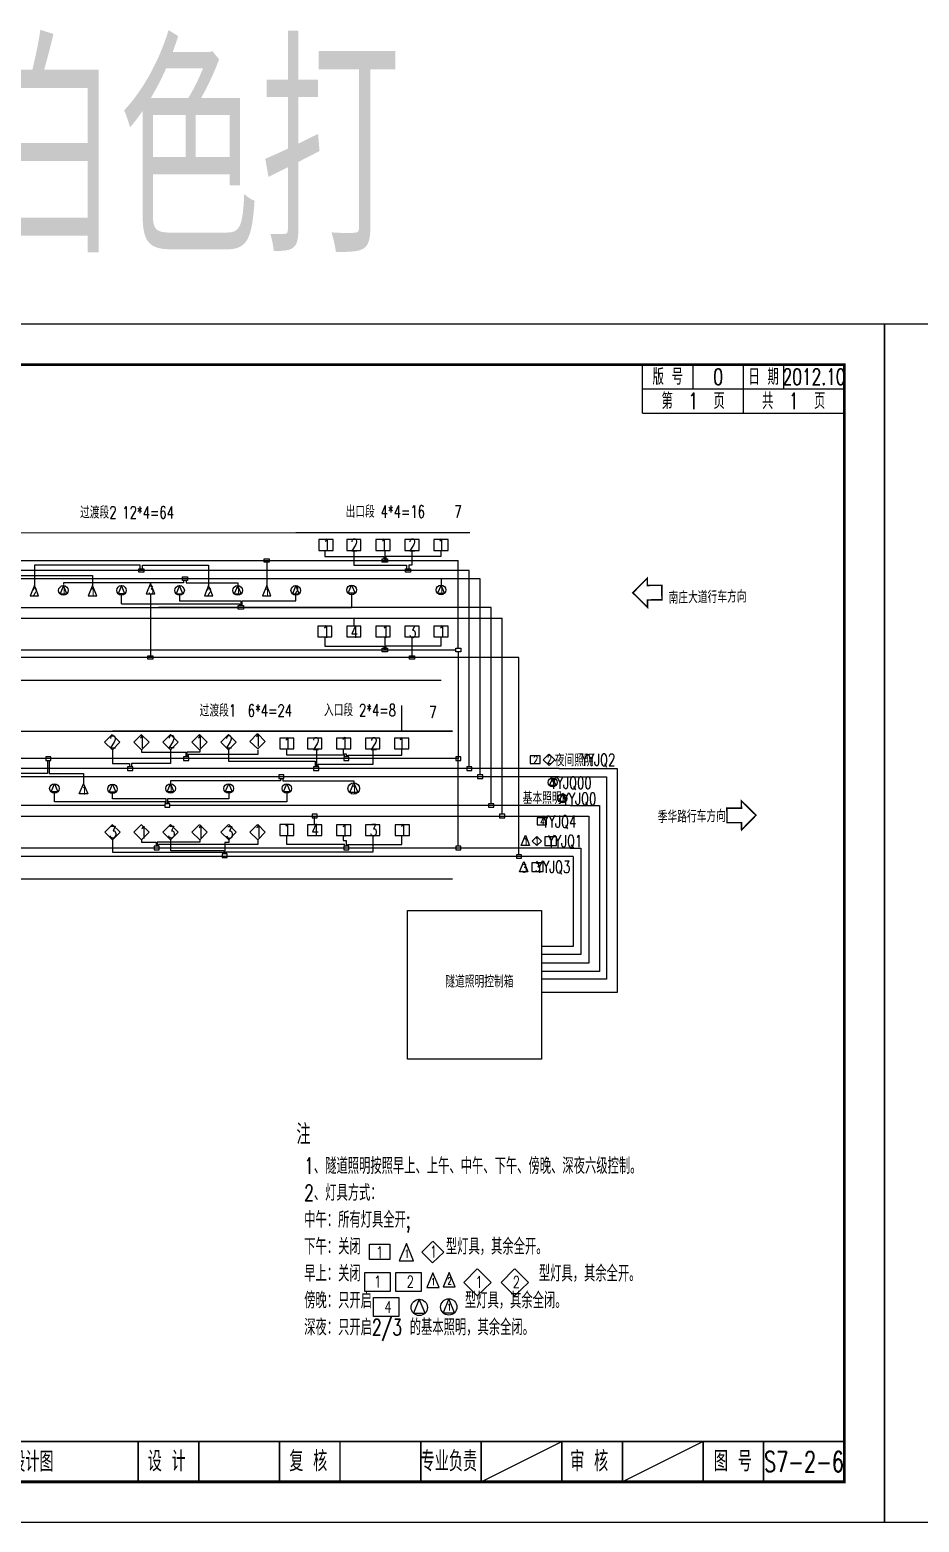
# Model space of a CAD drawing. Header units: millimetres. Extents: x 2 to 5882, y 1831 to 3462.
# Drawn here: x 3150.5 to 3370.9, y 2507.7 to 2877.7 of the extents above; entities that cross this region are included whole.
import ezdxf
from ezdxf.enums import TextEntityAlignment as Align

# ---------------------------------------------------------------- set-up
doc = ezdxf.new("R2010")
doc.units = ezdxf.units.MM
for name, color, linetype in [('0-文字', 7, 'Continuous'), ('图框', 7, 'Continuous'), ('标注', 4, 'Continuous')]:
    doc.layers.add(name, color=color, linetype=linetype)
doc.layers.add('照明电线', color=6, linetype='HOT_WATER_SUPPLY1', lineweight=15)
doc.styles.add('Fangsong', font='SIMFANG.TTF', dxfattribs={"width": 0.85})
doc.styles.add('GTF_XW', font='simplex1.shx', dxfattribs={"width": 0.7, "bigfont": 'hztxt.shx'})
doc.styles.get("Standard").update_dxf_attribs({"font": 'simplex1.shx', "width": 0.7, "bigfont": 'hztxt.shx'})
doc.linetypes.add('HOT_WATER_SUPPLY1', pattern='A,40,-2,["ZM",Fangsong,S=2,R=0,X=-2,Y=-1],-4', length=46)

# ---------------------------------------------------------------- blocks, each defined once
blk = doc.blocks.new('series')
at = {"width": 0.75}
for tag, height, p in [('页码', 4, (-35, -19)), ('图名', 5, (-220, -282)), ('图号', 5, (-20, -282))]:
    blk.add_attdef(tag, text='', height=height, dxfattribs=at).set_placement(p, align=Align.MIDDLE_CENTER)
blk = doc.blocks.new('123')
blk.add_lwpolyline([(422.36, 2507.71), (422.36, 2804.71), (2.36, 2804.71), (2.36, 2507.71)], close=True)

msp = doc.modelspace()

# ---------------------------------------------------------------- linework, layer by layer
at = {"color": 7, "lineweight": 30}
for p, q in [((3252.40009, 2752.97701), (3045.70009, 2752.91646)), ((3252.40009, 2716.35958), (3045.70009, 2716.35958)), ((3048.57489, 2703.8653), (3255.27489, 2703.80475)), ((3255.27489, 2703.80475), (3242.67489, 2703.80475)), ((3048.57489, 2667.24787), (3255.27489, 2667.24787))]:
    msp.add_line(p, q, dxfattribs=at)
at = {"color": 7, "linetype": 'ByBlock', "lineweight": -2}
for p, q in [((3223.60009, 2753.03231), (3216.40009, 2753.03231)), ((3223.60009, 2753.03231), (3220.00009, 2753.03231)), ((3259.5204, 2753.03231), (3223.60009, 2753.03231)), ((3230.80009, 2753.03231), (3223.60009, 2753.03231)), ((3230.80009, 2753.03231), (3223.60009, 2753.03231)), ((3238.00009, 2753.03231), (3230.80009, 2753.03231)), ((3238.00009, 2753.03231), (3230.80009, 2753.03231)), ((3245.20009, 2753.03231), (3238.00009, 2753.03231)), ((3259.5204, 2753.03231), (3245.20009, 2753.03231)), ((3151.60009, 2739.92311), (3150.55121, 2737.39088)), ((3152.64897, 2737.39088), (3151.60009, 2739.92311)), ((3158.80009, 2739.92311), (3157.96098, 2737.89733)), ((3159.63919, 2737.89733), (3158.80009, 2739.92311)), ((3166.00009, 2739.92311), (3164.95121, 2737.39088)), ((3167.04897, 2737.39088), (3166.00009, 2739.92311)), ((3180.40009, 2740.42956), (3179.35121, 2737.89733)), ((3181.44897, 2737.89733), (3180.40009, 2740.42956)), ((3194.80009, 2739.92311), (3193.75121, 2737.39088)), ((3195.84897, 2737.39088), (3194.80009, 2739.92311)), ((3202.00009, 2739.92311), (3201.16098, 2737.89733)), ((3202.83919, 2737.89733), (3202.00009, 2739.92311)), ((3209.20009, 2739.92311), (3208.15121, 2737.39088)), ((3210.24897, 2737.39088), (3209.20009, 2739.92311)), ((3252.40009, 2740.03897), (3251.56098, 2738.01319)), ((3253.23919, 2738.01319), (3252.40009, 2740.03897)), ((3150.55121, 2737.39088), (3152.64897, 2737.39088)), ((3157.96098, 2737.89733), (3159.63919, 2737.89733)), ((3164.95121, 2737.39088), (3167.04897, 2737.39088)), ((3164.95121, 2737.39088), (3167.04897, 2737.39088)), ((3179.35121, 2737.89733), (3181.44897, 2737.89733)), ((3179.35121, 2737.89733), (3181.44897, 2737.89733)), ((3193.75121, 2737.39088), (3195.84897, 2737.39088)), ((3201.16098, 2737.89733), (3202.83919, 2737.89733)), ((3208.15121, 2737.39088), (3210.24897, 2737.39088)), ((3208.15121, 2737.39088), (3210.24897, 2737.39088)), ((3251.56098, 2738.01319), (3253.23919, 2738.01319)), ((3242.67489, 2703.80475), (3242.67489, 2710.20916)), ((3214.17489, 2703.80475), (3170.97489, 2703.80475)), ((3170.97489, 2703.80475), (3170.97489, 2703.80475)), ((3214.17489, 2703.80475), (3206.97489, 2703.80475)), ((3214.17489, 2703.80475), (3210.57489, 2703.80475)), ((3242.67489, 2703.80475), (3214.17489, 2703.80475)), ((3214.17489, 2703.80475), (3214.17489, 2703.80475)), ((3221.07489, 2703.80475), (3214.17489, 2703.80475)), ((3221.07489, 2703.80475), (3214.17489, 2703.80475)), ((3228.27489, 2703.80475), (3221.07489, 2703.80475)), ((3228.27489, 2703.80475), (3221.07489, 2703.80475)), ((3235.47489, 2703.80475), (3228.27489, 2703.80475)), ((3242.67489, 2703.80475), (3235.47489, 2703.80475)), ((3242.67489, 2703.80475), (3242.67489, 2703.80475)), ((3197.84714, 2701.06884), (3197.84714, 2701.06884)), ((3278.89651, 2697.5167), (3278.89651, 2697.5167)), ((3162.72601, 2688.27918), (3163.77489, 2690.8114)), ((3163.77489, 2690.8114), (3164.82378, 2688.27918)), ((3184.53579, 2688.78562), (3185.37489, 2690.8114)), ((3185.37489, 2690.8114), (3186.214, 2688.78562)), ((3198.93579, 2688.78562), (3199.77489, 2690.8114)), ((3199.77489, 2690.8114), (3200.614, 2688.78562)), ((3213.33579, 2688.78562), (3214.17489, 2690.8114)), ((3214.17489, 2690.8114), (3215.014, 2688.78562)), ((3229.76125, 2688.6178), (3230.76817, 2691.04874)), ((3230.76817, 2691.04874), (3231.7751, 2688.6178)), ((3279.29585, 2690.35607), (3280.08252, 2692.25524)), ((3280.86918, 2690.35607), (3279.29585, 2690.35607)), ((3280.08252, 2692.25524), (3280.86918, 2690.35607)), ((3164.82378, 2688.27918), (3162.72601, 2688.27918)), ((3186.214, 2688.78562), (3184.53579, 2688.78562)), ((3200.614, 2688.78562), (3198.93579, 2688.78562)), ((3215.014, 2688.78562), (3213.33579, 2688.78562)), ((3231.7751, 2688.6178), (3229.76125, 2688.6178)), ((3281.69932, 2686.3624), (3282.48598, 2688.26157)), ((3283.27264, 2686.3624), (3281.69932, 2686.3624)), ((3282.48598, 2688.26157), (3283.27264, 2686.3624)), ((3272.25476, 2675.47688), (3273.30365, 2678.00911)), ((3274.35253, 2675.47688), (3272.25476, 2675.47688)), ((3273.30365, 2678.00911), (3274.35253, 2675.47688)), ((3271.8395, 2668.98707), (3272.88839, 2671.5193)), ((3273.93727, 2668.98707), (3271.8395, 2668.98707)), ((3272.88839, 2671.5193), (3273.93727, 2668.98707)), ((3243.81682, 2576.83713), (3242.02673, 2572.51546)), ((3245.60691, 2572.51546), (3243.81682, 2576.83713)), ((3242.02673, 2572.51546), (3245.60691, 2572.51546)), ((3250.40944, 2569.51066), (3248.9177, 2565.90927)), ((3251.90118, 2565.90927), (3250.40944, 2569.51066)), ((3254.41925, 2569.62092), (3252.9275, 2566.01953)), ((3255.91099, 2566.01953), (3254.41925, 2569.62092)), ((3248.9177, 2565.90927), (3251.90118, 2565.90927)), ((3252.9275, 2566.01953), (3255.91099, 2566.01953)), ((3247.00655, 2562.96303), (3245.57447, 2559.50569)), ((3248.43862, 2559.50569), (3247.00655, 2562.96303)), ((3254.32409, 2563.0842), (3252.89202, 2559.62687)), ((3255.75617, 2559.62687), (3254.32409, 2563.0842)), ((3245.57447, 2559.50569), (3248.43862, 2559.50569)), ((3252.89202, 2559.62687), (3255.75617, 2559.62687))]:
    msp.add_line(p, q, dxfattribs=at)
at = {"color": 7}
for p, q in [((3072.69891, 2746.15978), (3256.68419, 2746.15978)), ((3202.60241, 2746.15978), (3237.85263, 2746.15978)), ((3223.60009, 2748.69593), (3223.60009, 2747.13177)), ((3223.60009, 2747.13177), (3238.20996, 2747.13177)), ((3256.68419, 2724.39882), (3256.68419, 2746.15978)), ((3173.20009, 2739.92311), (3172.36098, 2737.89733)), ((3174.03919, 2737.89733), (3173.20009, 2739.92311)), ((3187.60009, 2739.92311), (3186.76098, 2737.89733)), ((3188.43919, 2737.89733), (3187.60009, 2739.92311)), ((3216.40009, 2739.92311), (3215.56098, 2737.89733)), ((3217.23919, 2737.89733), (3216.40009, 2739.92311)), ((3229.40158, 2738.01319), (3230.24068, 2740.03897)), ((3230.24068, 2740.03897), (3231.07979, 2738.01319)), ((3252.40009, 2741.64119), (3252.40009, 2740.03897)), ((3174.03919, 2737.89733), (3172.36098, 2737.89733)), ((3173.20009, 2735.41465), (3173.20009, 2737.89733)), ((3180.40009, 2737.89733), (3180.40009, 2722.54303)), ((3186.76098, 2737.89733), (3188.43919, 2737.89733)), ((3215.56098, 2737.89733), (3217.23919, 2737.89733)), ((3231.07979, 2738.01319), (3229.40158, 2738.01319)), ((3080.53158, 2731.88728), (3267.5449, 2731.88728)), ((3230.80009, 2731.88728), (3230.80009, 2729.85593)), ((3223.60009, 2727.21429), (3223.60009, 2724.92477)), ((3256.04976, 2723.95277), (3060.24755, 2723.95277)), ((3223.60009, 2724.92477), (3238.20996, 2724.92477)), ((3238.20996, 2724.92477), (3238.20996, 2724.14894)), ((3256.68419, 2723.50673), (3256.68419, 2697.04807)), ((3271.70638, 2722.09708), (3118.37896, 2722.09699)), ((3256.68419, 2697.04807), (3048.57489, 2697.04807)), ((3256.68419, 2675.28711), (3256.68419, 2697.04807)), ((3155.73579, 2688.78562), (3156.57489, 2690.8114)), ((3156.57489, 2690.8114), (3157.414, 2688.78562)), ((3170.13579, 2688.68869), (3170.97489, 2690.71447)), ((3170.97489, 2690.71447), (3171.814, 2688.68869)), ((3157.414, 2688.78562), (3155.73579, 2688.78562)), ((3171.814, 2688.68869), (3170.13579, 2688.68869)), ((3214.17489, 2688.78562), (3214.17489, 2686.30294)), ((3070.17489, 2682.77557), (3284.42123, 2682.77557)), ((3221.07489, 2680.62837), (3221.07489, 2682.77557)), ((3284.42123, 2674.84107), (3063.12235, 2674.84107)), ((3285.14816, 2672.75759), (3121.25376, 2672.7575))]:
    msp.add_line(p, q, dxfattribs=at)
at = {"color": 7, "linetype": 'ByBlock', "lineweight": -2}
for points in [[(3225.62807, 2751.33758), (3222.09846, 2751.33758), (3222.09846, 2748.66482), (3225.62807, 2748.66482)], [(3232.56489, 2751.33758), (3229.03528, 2751.33758), (3229.03528, 2748.66482), (3232.56489, 2748.66482)], [(3239.76489, 2751.33758), (3236.23528, 2751.33758), (3236.23528, 2748.66482), (3239.76489, 2748.66482)], [(3246.96148, 2751.33758), (3243.43187, 2751.33758), (3243.43187, 2748.66482), (3246.96148, 2748.66482)], [(3254.15977, 2751.33758), (3250.63016, 2751.33758), (3250.63016, 2748.66482), (3254.15977, 2748.66482)], [(3225.36489, 2729.88704), (3221.83528, 2729.88704), (3221.83528, 2727.21429), (3225.36489, 2727.21429)], [(3232.56489, 2729.85593), (3229.03528, 2729.85593), (3229.03528, 2727.18318), (3232.56489, 2727.18318)], [(3239.76489, 2729.85593), (3236.23528, 2729.85593), (3236.23528, 2727.18318), (3239.76489, 2727.18318)], [(3246.96148, 2729.85593), (3243.43187, 2729.85593), (3243.43187, 2727.18318), (3246.96148, 2727.18318)], [(3254.15721, 2729.85593), (3250.6276, 2729.85593), (3250.6276, 2727.18318), (3254.15721, 2727.18318)], [(3215.9397, 2702.11001), (3212.41009, 2702.11001), (3212.41009, 2699.43726), (3215.9397, 2699.43726)], [(3222.8397, 2702.11001), (3219.31009, 2702.11001), (3219.31009, 2699.43726), (3222.8397, 2699.43726)], [(3230.0397, 2702.11001), (3226.51009, 2702.11001), (3226.51009, 2699.43726), (3230.0397, 2699.43726)], [(3237.23628, 2702.11001), (3233.70667, 2702.11001), (3233.70667, 2699.43726), (3237.23628, 2699.43726)], [(3244.43457, 2702.11001), (3240.90497, 2702.11001), (3240.90497, 2699.43726), (3244.43457, 2699.43726)], [(3276.94722, 2697.68474), (3274.47649, 2697.68474), (3274.47649, 2695.81381), (3276.94722, 2695.81381)], [(3215.9397, 2680.65948), (3212.41009, 2680.65948), (3212.41009, 2677.98672), (3215.9397, 2677.98672)], [(3222.8397, 2680.62837), (3219.31009, 2680.62837), (3219.31009, 2677.95561), (3222.8397, 2677.95561)], [(3230.0397, 2680.62837), (3226.51009, 2680.62837), (3226.51009, 2677.95561), (3230.0397, 2677.95561)], [(3237.23628, 2680.62837), (3233.70667, 2680.62837), (3233.70667, 2677.95561), (3237.23628, 2677.95561)], [(3244.56752, 2680.62837), (3241.03791, 2680.62837), (3241.03791, 2677.95561), (3244.56752, 2677.95561)], [(3278.50806, 2682.31253), (3276.24911, 2682.31253), (3276.24911, 2680.60196), (3278.50806, 2680.60196)], [(3280.986, 2677.59385), (3278.16232, 2677.59385), (3278.16232, 2675.45564), (3280.986, 2675.45564)], [(3277.73128, 2671.19396), (3274.9076, 2671.19396), (3274.9076, 2669.05575), (3277.73128, 2669.05575)], [(3234.66432, 2576.61377), (3239.68421, 2576.61377), (3239.68421, 2572.81251), (3234.66432, 2572.81251)], [(3233.51177, 2569.63475), (3239.78663, 2569.63475), (3239.78663, 2564.88318), (3233.51177, 2564.88318)], [(3241.23107, 2569.63475), (3247.50593, 2569.63475), (3247.50593, 2564.88318), (3241.23107, 2564.88318)], [(3235.70126, 2563.41328), (3241.97612, 2563.41328), (3241.97612, 2558.66171), (3235.70126, 2558.66171)]]:
    msp.add_lwpolyline(points, close=True, dxfattribs=at)
at = {"color": 7}
for points in [[(3146.07404, 2745.71373), (3146.07404, 2742.46416), (3166.00009, 2742.46416), (3166.00009, 2739.92311)], [(3209.19867, 2745.71373), (3209.19867, 2739.91969)], [(3223.60009, 2748.66482), (3223.60009, 2747.13177), (3238.20996, 2747.13177), (3238.20996, 2746.42918)], [(3230.80009, 2748.66482), (3230.80009, 2744.98906), (3243.80914, 2744.98906)], [(3238.48705, 2748.66482), (3238.48705, 2746.35594)], [(3252.3924, 2748.66482), (3252.3924, 2747.13177), (3238.75986, 2747.13177), (3238.75986, 2746.35594)], [(3245.19667, 2748.66482), (3245.19667, 2744.98906), (3244.46322, 2744.98906), (3244.46322, 2744.12416)], [(3259.39937, 2743.67811), (3080.14379, 2743.67811)], [(3177.85739, 2744.12416), (3177.85739, 2745.00656), (3151.60009, 2745.00656), (3151.60009, 2739.92311)], [(3178.38903, 2744.12416), (3178.38903, 2745.00656), (3194.80009, 2745.00656), (3194.80009, 2739.92311)], [(3243.80914, 2744.98906), (3243.80914, 2744.12416)], [(3259.39937, 2695.01245), (3259.39937, 2743.67811)], [(3262.11455, 2741.64119), (3088.76297, 2741.64119)], [(3188.60797, 2741.19515), (3188.60797, 2740.63121), (3158.79945, 2740.63121), (3158.80009, 2740.16045)], [(3189.23329, 2741.19515), (3189.23329, 2740.63121), (3202.00009, 2740.63121), (3202.00009, 2739.92311)], [(3262.11455, 2692.97553), (3262.11455, 2741.64119)], [(3117.02888, 2734.50972), (3202.16003, 2734.50972)], [(3173.20009, 2735.41465), (3202.48207, 2735.41465), (3202.48207, 2734.95576)], [(3264.82973, 2734.50972), (3182.34015, 2734.50972)], [(3187.60009, 2737.89733), (3187.60009, 2736.15212), (3202.75315, 2736.15212), (3202.75315, 2734.95576)], [(3203.08434, 2734.95576), (3203.08434, 2736.15212), (3216.40009, 2736.15212), (3216.40009, 2737.8004)], [(3203.42888, 2734.50972), (3230.24068, 2734.50972)], [(3230.24068, 2738.01319), (3230.24068, 2734.50972)], [(3264.82973, 2685.84405), (3264.82973, 2734.50972)], [(3267.5449, 2683.22162), (3267.5449, 2731.88728)], [(3245.19667, 2727.18318), (3245.19667, 2722.11135), (3180.99007, 2722.09699)], [(3238.48705, 2727.18318), (3238.48705, 2724.14894)], [(3252.3924, 2727.18318), (3252.3924, 2724.92477), (3238.75986, 2724.92477), (3238.75986, 2724.14894)], [(3271.70641, 2673.20363), (3271.70638, 2722.09708)], [(3170.9544, 2699.22688), (3170.9544, 2695.85251), (3175.15793, 2695.85251), (3175.15793, 2695.01245)], [(3185.37297, 2699.23464), (3185.37297, 2695.85251), (3175.70088, 2695.85251), (3175.70088, 2695.01245)], [(3178.17297, 2699.22688), (3178.17297, 2698.63787), (3189.02775, 2698.63787), (3189.1362, 2698.63787), (3189.1362, 2697.49411)], [(3192.57809, 2699.22688), (3192.57809, 2698.63787), (3189.41874, 2698.63787), (3189.41874, 2697.49411)], [(3206.97489, 2699.24032), (3206.97489, 2698.03428), (3189.74064, 2698.03428), (3189.74064, 2697.49411)], [(3199.75633, 2699.24032), (3199.75633, 2696.42013), (3221.24321, 2696.42013), (3221.24321, 2695.01245)], [(3228.48945, 2697.49411), (3228.48945, 2697.90427), (3214.17607, 2697.90427), (3214.17489, 2699.46837)], [(3221.55163, 2699.43726), (3221.55163, 2695.01245)], [(3235.47148, 2699.43726), (3235.47148, 2695.58473), (3221.85837, 2695.58473), (3221.85837, 2695.01245)], [(3228.14195, 2699.43726), (3228.14195, 2698.21947), (3228.91168, 2698.21947), (3228.9105, 2697.49411)], [(3229.33877, 2697.49411), (3229.33877, 2697.90427), (3242.67095, 2697.90427), (3242.66977, 2699.43726)], [(3281.68739, 2694.56641), (3057.37928, 2694.56641)], [(3154.90094, 2696.60203), (3154.90094, 2693.35245), (3134.97489, 2693.35245), (3134.97489, 2690.8114)], [(3155.31129, 2696.60203), (3155.31129, 2693.35245), (3163.765, 2693.35245), (3163.77489, 2690.8114)], [(3281.68739, 2694.56641), (3296.04761, 2694.56641), (3296.04761, 2639.02278), (3277.29554, 2639.02278)], [(3281.68739, 2692.52949), (3048.57489, 2692.52949)], [(3212.59858, 2692.08344), (3212.59858, 2691.5195), (3185.37489, 2691.5195), (3185.37489, 2690.8114)], [(3213.16701, 2692.08344), (3213.16701, 2691.5195), (3230.76881, 2691.5195), (3230.76817, 2691.04874)], [(3281.68739, 2692.52949), (3293.39596, 2692.52949), (3293.39596, 2642.34557), (3277.29554, 2642.34557)], [(3184.11417, 2685.84405), (3184.11417, 2686.30294), (3156.57489, 2686.30294), (3156.57489, 2688.78562)], [(3184.29064, 2685.84405), (3184.29064, 2687.04041), (3170.97489, 2687.04041), (3170.97489, 2688.68869)], [(3199.77489, 2688.78562), (3199.77489, 2687.04041), (3184.62183, 2687.04041), (3184.62183, 2685.84405)], [(3183.9461, 2685.39801), (3098.81496, 2685.39801)], [(3214.17489, 2686.30294), (3184.89291, 2686.30294), (3184.89291, 2685.84405)], [(3284.42123, 2685.39801), (3185.21496, 2685.39801)], [(3284.42123, 2685.39801), (3291.65572, 2685.39801), (3291.65572, 2644.2417), (3277.29554, 2644.2417)], [(3284.42123, 2682.77557), (3289.06613, 2682.77557), (3289.06613, 2646.3435), (3277.29554, 2646.3435)], [(3170.98834, 2676.88505), (3170.98834, 2673.83419), (3198.23338, 2673.83419), (3198.23338, 2673.43132)], [(3178.17297, 2676.90833), (3178.17297, 2676.31932), (3181.681, 2676.31932), (3181.78946, 2676.31932), (3181.78946, 2675.28711)], [(3192.57809, 2676.90833), (3192.57809, 2676.31932), (3182.07199, 2676.31932), (3182.07199, 2675.28711)], [(3206.97489, 2676.92177), (3206.97489, 2675.71574), (3182.39389, 2675.71574), (3182.39389, 2675.28711)], [(3185.37297, 2676.91609), (3185.37297, 2674.26188), (3198.5549, 2674.26188), (3198.5549, 2673.43132)], [(3199.77809, 2676.91609), (3199.77809, 2676.25414), (3198.83276, 2676.25414), (3198.83276, 2673.43132)], [(3235.47148, 2677.95561), (3235.47148, 2673.84553), (3199.14163, 2673.84553), (3199.14163, 2673.43132)], [(3228.48827, 2675.28711), (3228.48827, 2675.69726), (3214.17489, 2675.69726), (3214.17489, 2677.98672)], [(3228.14195, 2677.95561), (3228.14195, 2676.73783), (3228.91168, 2676.73783), (3228.90932, 2675.28711)], [(3229.33759, 2675.28711), (3229.33759, 2675.69726), (3242.66977, 2675.69726), (3242.66977, 2677.95561)], [(3284.42123, 2674.84107), (3287.03081, 2674.84107), (3287.03081, 2648.47772), (3277.29554, 2648.47772)], [(3285.14816, 2672.75759), (3285.14816, 2650.45185), (3279.94968, 2650.45185), (3277.29554, 2650.45185)]]:
    msp.add_lwpolyline(points, dxfattribs=at)
at = {"color": 7, "lineweight": 30}
for points in [[(3208.56424, 2746.60582), (3209.8331, 2746.60582), (3209.8331, 2745.71373), (3208.56424, 2745.71373)], [(3237.85263, 2746.60582), (3239.12148, 2746.60582), (3239.12148, 2745.71373), (3237.85263, 2745.71373)], [(3177.48528, 2744.12416), (3178.75414, 2744.12416), (3178.75414, 2743.23207), (3177.48528, 2743.23207)], [(3188.29412, 2742.08724), (3189.56297, 2742.08724), (3189.56297, 2741.19515), (3188.29412, 2741.19515)], [(3243.5957, 2744.12416), (3244.86455, 2744.12416), (3244.86455, 2743.23207), (3243.5957, 2743.23207)], [(3202.16003, 2734.95576), (3203.42888, 2734.95576), (3203.42888, 2734.06367), (3202.16003, 2734.06367)], [(3237.85263, 2724.39882), (3239.12148, 2724.39882), (3239.12148, 2723.50673), (3237.85263, 2723.50673)], [(3256.04976, 2724.39882), (3257.31862, 2724.39882), (3257.31862, 2723.50673), (3256.04976, 2723.50673)], [(3179.72122, 2722.54303), (3180.99007, 2722.54303), (3180.99007, 2721.65094), (3179.72122, 2721.65094)], [(3244.56225, 2722.54303), (3245.8311, 2722.54303), (3245.8311, 2721.65094), (3244.56225, 2721.65094)], [(3155.7098, 2697.49411), (3154.44095, 2697.49411), (3154.44095, 2696.60203), (3155.7098, 2696.60203)], [(3189.87767, 2697.49411), (3188.60882, 2697.49411), (3188.60882, 2696.60203), (3189.87767, 2696.60203)], [(3229.54493, 2697.49411), (3228.27607, 2697.49411), (3228.27607, 2696.60203), (3229.54493, 2696.60203)], [(3257.31862, 2697.47825), (3256.04976, 2697.47825), (3256.04976, 2696.58616), (3257.31862, 2696.58616)], [(3175.98539, 2695.01245), (3174.71653, 2695.01245), (3174.71653, 2694.12036), (3175.98539, 2694.12036)], [(3222.10004, 2695.01245), (3220.83119, 2695.01245), (3220.83119, 2694.12036), (3222.10004, 2694.12036)], [(3260.03379, 2695.01245), (3258.76494, 2695.01245), (3258.76494, 2694.12036), (3260.03379, 2694.12036)], [(3213.48086, 2692.97553), (3212.21201, 2692.97553), (3212.21201, 2692.08344), (3213.48086, 2692.08344)], [(3262.74897, 2692.97553), (3261.48012, 2692.97553), (3261.48012, 2692.08344), (3262.74897, 2692.08344)], [(3185.21496, 2685.84405), (3183.9461, 2685.84405), (3183.9461, 2684.95197), (3185.21496, 2684.95197)], [(3221.71225, 2683.22162), (3220.4434, 2683.22162), (3220.4434, 2682.32953), (3221.71225, 2682.32953)], [(3265.46415, 2685.84405), (3264.1953, 2685.84405), (3264.1953, 2684.95197), (3265.46415, 2684.95197)], [(3268.17933, 2683.22162), (3266.91048, 2683.22162), (3266.91048, 2682.32953), (3268.17933, 2682.32953)], [(3182.53093, 2675.28711), (3181.26207, 2675.28711), (3181.26207, 2674.39502), (3182.53093, 2674.39502)], [(3229.54375, 2675.28711), (3228.27489, 2675.28711), (3228.27489, 2674.39502), (3229.54375, 2674.39502)], [(3257.31862, 2675.28711), (3256.04976, 2675.28711), (3256.04976, 2674.39502), (3257.31862, 2674.39502)], [(3199.41448, 2673.43132), (3198.14563, 2673.43132), (3198.14563, 2672.53924), (3199.41448, 2672.53924)], [(3272.34084, 2673.20363), (3271.07198, 2673.20363), (3271.07198, 2672.31154), (3272.34084, 2672.31154)]]:
    msp.add_lwpolyline(points, close=True, dxfattribs=at)
at = {"color": 7, "linetype": 'ByBlock', "lineweight": -2, "flags": 128}
for points in [[(3170.9544, 2702.96458), (3172.82325, 2701.09573), (3170.9544, 2699.22688), (3169.00488, 2701.09573), (3170.91406, 2703.00492)], [(3178.17297, 2702.96458), (3180.04182, 2701.09573), (3178.17297, 2699.22688), (3176.22344, 2701.09573), (3178.13263, 2703.00492)], [(3185.37297, 2702.97234), (3187.24182, 2701.10349), (3185.37297, 2699.23464), (3183.42344, 2701.10349), (3185.33263, 2703.01268)], [(3192.56465, 2702.97803), (3194.4335, 2701.10917), (3192.56465, 2699.24032), (3190.61512, 2701.10917), (3192.52431, 2703.01836)], [(3199.75633, 2702.97803), (3201.62518, 2701.10917), (3199.75633, 2699.24032), (3197.8068, 2701.10917), (3199.71599, 2703.01836)], [(3206.97489, 2703.17496), (3208.84375, 2701.30611), (3206.97489, 2699.43726), (3205.02537, 2701.30611), (3206.93456, 2703.2153)], [(3279.18306, 2698.14155), (3280.5847, 2696.73991), (3279.18306, 2695.33827), (3277.72092, 2696.73991), (3279.15281, 2698.1718)], [(3170.98834, 2680.62276), (3172.85719, 2678.7539), (3170.98834, 2676.88505), (3169.03882, 2678.7539), (3170.948, 2680.66309)], [(3178.17297, 2680.64604), (3180.04182, 2678.77718), (3178.17297, 2676.90833), (3176.22344, 2678.77718), (3178.13263, 2680.68637)], [(3185.37297, 2680.6538), (3187.24182, 2678.78494), (3185.37297, 2676.91609), (3183.42344, 2678.78494), (3185.33263, 2680.69413)], [(3192.57809, 2680.64604), (3194.44694, 2678.77718), (3192.57809, 2676.90833), (3190.62857, 2678.77718), (3192.53776, 2680.68637)], [(3199.77809, 2680.6538), (3201.64694, 2678.78494), (3199.77809, 2676.91609), (3197.82857, 2678.78494), (3199.73776, 2680.69413)], [(3206.97489, 2680.65948), (3208.84375, 2678.79063), (3206.97489, 2676.92177), (3205.02537, 2678.79063), (3206.93456, 2680.69982)], [(3276.16353, 2677.69735), (3277.28485, 2676.57603), (3276.16353, 2675.45472), (3274.99382, 2676.57603), (3276.13933, 2677.72155)], [(3250.326, 2577.31319), (3247.66808, 2574.65526), (3250.326, 2571.99734), (3253.09866, 2574.65526), (3250.38337, 2577.37055)], [(3261.34624, 2570.48189), (3258.02383, 2567.15948), (3261.34624, 2563.83708), (3264.81206, 2567.15948), (3261.41795, 2570.55359)], [(3270.60035, 2570.48189), (3267.27794, 2567.15948), (3270.60035, 2563.83708), (3274.06617, 2567.15948), (3270.67205, 2570.55359)]]:
    msp.add_lwpolyline(points, dxfattribs=at)
at = {"color": 7}
msp.add_lwpolyline([(3244.10008, 2659.37517), (3277.29554, 2659.37517), (3277.29554, 2622.5109), (3244.10008, 2622.5109)], close=True, dxfattribs=at)
at = {"color": 7, "linetype": 'ByBlock', "lineweight": -2}
for centre, radius in [((3158.80009, 2738.73644), 1.18668), ((3202.00009, 2738.73644), 1.18668), ((3252.40009, 2738.85229), 1.18668), ((3185.37489, 2689.62473), 1.18668), ((3199.77489, 2689.62473), 1.18668), ((3214.17489, 2689.62473), 1.18668), ((3230.76817, 2689.62473), 1.42401), ((3280.08252, 2691.14274), 1.11251), ((3282.48598, 2687.14906), 1.11251), ((3247.00655, 2560.93777), 2.02526), ((3254.32409, 2561.05894), 2.02526)]:
    msp.add_circle(centre, radius, dxfattribs=at)
at = {"color": 7}
for centre in [(3173.20009, 2738.73644), (3187.60009, 2738.73644), (3216.40009, 2738.73644), (3230.24068, 2738.85229), (3156.57489, 2689.62473), (3170.97489, 2689.5278)]:
    msp.add_circle(centre, 1.18668, dxfattribs=at)
at = {"layer": '0-文字', "color": 7, "ltscale": 1000, "const_width": 0.375, "flags": 128}
for points in [[(3299.94863, 2738.14189), (3303.52087, 2741.76944), (3303.5347, 2739.96949), (3307.13459, 2739.99715), (3307.16224, 2736.39725), (3303.56235, 2736.3696), (3303.57618, 2734.56965), (3299.94863, 2738.14189)], [(3330.47456, 2682.98875), (3326.90232, 2679.36121), (3326.8885, 2681.16115), (3323.2886, 2681.1335), (3323.26095, 2684.73339), (3326.86084, 2684.76105), (3326.84702, 2686.56099), (3330.47456, 2682.98875)]]:
    msp.add_lwpolyline(points, dxfattribs=at)
at = {"layer": '图框'}
for p, q in [((3302.36361, 2782.70635), (3302.36361, 2794.70635)), ((3314.86361, 2788.70635), (3314.86361, 2794.70635)), ((3327.36361, 2788.70635), (3327.36361, 2794.70635)), ((3337.36361, 2788.70635), (3337.36361, 2794.70635)), ((3302.36361, 2788.70635), (3352.36361, 2788.70635)), ((3327.36361, 2782.70635), (3327.36361, 2788.70635)), ((3302.36361, 2782.70635), (3352.36361, 2782.70635)), ((3317.36361, 2527.70635), (3297.36361, 2517.70635))]:
    msp.add_line(p, q, dxfattribs=at)
at = {"layer": '图框', "linetype": 'Continuous'}
msp.add_line((3262.36361, 2517.70635), (3282.36361, 2527.70635), dxfattribs=at)
at = {"layer": '图框'}
for points, const_width in [([(3352.36361, 2794.70635), (2972.36361, 2794.70635), (2972.36361, 2517.70635), (3352.36361, 2517.70635), (3352.36361, 2794.70635)], 0.7), ([(2972.36361, 2527.70635), (3352.36361, 2527.70635)], 0.4), ([(3177.36361, 2517.70635), (3177.36361, 2527.70635)], 0.4), ([(3192.36361, 2517.70635), (3192.36361, 2527.70635)], 0.4), ([(3212.36361, 2517.70635), (3212.36361, 2527.70635)], 0.4), ([(3227.36361, 2517.70635), (3227.36361, 2527.70635)], 0.4), ([(3247.36361, 2517.70635), (3247.36361, 2527.70635)], 0.4), ([(3247.36361, 2517.70635), (3247.36361, 2527.70635)], 0.4), ([(3262.36361, 2517.70635), (3262.36361, 2527.70635)], 0.4), ([(3282.36361, 2517.70635), (3282.36361, 2527.70635)], 0.4), ([(3297.36361, 2517.70635), (3297.36361, 2527.70635)], 0.4), ([(3317.36361, 2517.70635), (3317.36361, 2527.70635)], 0.4), ([(3332.36361, 2517.70635), (3332.36361, 2527.70635)], 0.4)]:
    msp.add_lwpolyline(points, dxfattribs=dict(at, const_width=const_width))

# ---------------------------------------------------------------- block references
at = {"layer": '图框', "color": 2}
ref = msp.add_blockref('series', (3362.36361, 2804.70635), dxfattribs=at)
ref.add_attrib('页码', '第  1  页    共  1  页', dxfattribs={"layer": '0', "height": 4, "width": 0.7}).set_placement((3327.36361, 2785.70635), align=Align.MIDDLE_CENTER)
ref.add_attrib('图名', '隧道内照明设计图', dxfattribs={"layer": '0', "height": 5, "width": 0.7}).set_placement((3142.36361, 2522.70635), align=Align.MIDDLE_CENTER)
ref.add_attrib('图号', 'S7-2-6', dxfattribs={"layer": '0', "height": 5, "width": 0.7}).set_placement((3342.36361, 2522.70635), align=Align.MIDDLE_CENTER)
at = {"layer": '标注'}
for p in [(2940, 0), (3360, 0)]:
    msp.add_blockref('123', p, dxfattribs=at)

# ---------------------------------------------------------------- texts
at = {"color": 0, "linetype": 'ByBlock', "lineweight": -2, "width": 0.7}
msp.add_text('用白色打', height=50, dxfattribs=at).set_placement((3102.48094, 2822.28854))
at = {"color": 7, "linetype": 'ByBlock', "lineweight": -2, "width": 0.7}
for s, height, p in [('过渡段2 12*4=64', 3, (3162.92179, 2756.56097)), ('出口段 4*4=16', 3, (3228.73704, 2756.76648)), ('7', 3, (3255.71056, 2756.76648)), ('1', 3, (3223.18018, 2748.52189)), ('2', 3, (3230.01809, 2748.52189)), ('1', 3, (3237.33317, 2748.52189)), ('2', 3, (3244.41467, 2748.52189)), ('1', 3, (3251.56542, 2748.52189)), ('2', 2, (3151.13479, 2737.28143)), ('1', 2, (3158.34982, 2737.74383)), ('1', 2, (3165.50057, 2737.39749)), ('3', 2, (3179.92117, 2737.79476)), ('2', 2, (3194.34483, 2737.27893)), ('1', 2, (3201.53421, 2737.70842)), ('1', 2, (3208.72909, 2737.33306)), ('1', 2, (3251.92121, 2737.84828)), ('1', 3, (3222.99891, 2727.00605)), ('4', 3, (3229.99447, 2726.99259)), ('1', 3, (3237.73447, 2726.99259)), ('3', 3, (3244.44506, 2726.99259)), ('1', 3, (3251.76473, 2727.02068)), ('过渡段1  6*4=24', 3, (3192.57259, 2707.44926)), ('入口段 2*4=8', 3, (3223.38225, 2707.53892)), ('7', 3, (3249.46751, 2707.04811)), ('2', 3, (3170.21363, 2699.69631)), ('1', 3, (3177.35131, 2699.68311)), ('2', 3, (3184.73124, 2699.79642)), ('1', 3, (3191.7338, 2699.69305)), ('2', 3, (3198.97837, 2699.74243)), ('1', 3, (3206.11112, 2700.0112)), ('1', 3, (3213.42582, 2699.25731)), ('2', 3, (3220.51271, 2699.27808)), ('1', 3, (3227.54337, 2699.33066)), ('2', 3, (3234.85669, 2699.25178)), ('1', 3, (3241.69875, 2699.30437)), ('2', 2, (3275.25942, 2695.74628)), ('2', 2, (3278.68775, 2695.79435)), ('夜间照明', 3, (3280.59745, 2695.13335)), ('1', 2, (3163.37201, 2688.139)), ('1', 2, (3184.87823, 2688.55972)), ('1', 2, (3230.27879, 2688.49644)), ('1', 2, (3279.59393, 2690.09631)), ('基本照明', 3, (3272.6421, 2685.77718)), ('1', 2, (3281.99739, 2686.10263)), ('3', 3, (3170.23209, 2677.29932)), ('1', 3, (3177.72114, 2677.23839)), ('3', 3, (3184.69545, 2677.29792)), ('1', 3, (3191.89214, 2677.42482)), ('3', 3, (3199.08749, 2677.23602)), ('1', 3, (3206.23294, 2677.48409)), ('1', 3, (3213.38828, 2677.84237)), ('4', 3, (3220.31127, 2677.89077)), ('1', 3, (3227.59817, 2677.73967)), ('3', 3, (3234.77182, 2677.78858)), ('1', 3, (3242.07787, 2677.78858)), ('4', 2, (3276.94641, 2680.46029)), ('1', 2, (3272.8302, 2675.47597)), ('1', 2, (3275.61341, 2675.60287)), ('1', 2, (3278.96053, 2675.43072)), ('3', 2, (3272.46285, 2668.78726)), ('3', 2, (3275.76016, 2668.98707)), ('隧道照明控制箱', 3, (3253.45114, 2640.25571)), ('1', 2.88, (3236.34142, 2573.15868)), ('1', 2.88, (3249.68419, 2573.30853)), ('1', 2.0736, (3243.30894, 2573.22849)), ('1', 2.88, (3235.83893, 2565.86221)), ('2', 2.88, (3243.92114, 2565.86221)), ('1', 1.728, (3249.98621, 2566.50346)), ('2', 1.728, (3253.99601, 2566.61372)), ('1', 2.88, (3260.96137, 2565.78291)), ('2', 2.88, (3270.21548, 2565.78291)), ('4', 2.88, (3238.39133, 2559.64074)), ('1', 1.65888, (3253.91779, 2560.19729))]:
    msp.add_text(s, height=height, dxfattribs=at).set_placement(p)
at = {"color": 7, "width": 0.7}
msp.add_text('2', height=2, dxfattribs=at).set_placement((3215.9429, 2737.66579))
at = {"color": 7, "linetype": 'ByBlock', "lineweight": -2, "char_height": 3, "width": 2.1315, "attachment_point": 3}
for s, insert in [('YYJQ2', (3295.58685, 2698.23082)), ('YYJQ00', (3289.71328, 2692.53564)), ('YYJQ0', (3290.8882, 2688.57425)), ('YYJQ4', (3285.91758, 2682.91243)), ('YYJQ1', (3287.39367, 2678.07323)), ('YYJQ3', (3284.45705, 2671.67728))]:
    msp.add_mtext(s, dxfattribs=dict(at, insert=insert))
at = {"color": 7, "insert": (3216.56833, 2606.38154), "char_height": 5, "width": 238.1962016, "attachment_point": 1}
msp.add_mtext('注\\P{\\H0.8x; 1、隧道照明按照早上、上午、中午、下午、傍晚、深夜六级控制。\\P 2、灯具方式：\\P 中午：所有灯具全开;\\P 下午：关闭           型灯具，其余全开。\\P 早上：关闭                       型灯具，其余全开。\\P 傍晚：只开启            型灯具，其余全闭。\\P 深夜：只开启2/3 的基本照明，其余全闭。}', dxfattribs=at)
at = {"layer": '图框', "width": 0.7}
for s, height, p in [('版 号', 4, (3308.61361, 2791.70635)), ('0', 4, (3321.11361, 2791.70635)), ('日 期', 4, (3332.36361, 2791.70635)), ('2012.10', 4, (3344.86361, 2791.70635)), ('设 计', 5, (3184.40828, 2522.80094)), ('复 核', 5, (3219.50309, 2522.80094)), ('专业负责', 5, (3254.35384, 2522.80094)), ('审 核', 5, (3289.12764, 2522.80094)), ('图 号', 5, (3324.74681, 2522.80094))]:
    msp.add_text(s, height=height, dxfattribs=at).set_placement(p, align=Align.MIDDLE_CENTER)
at = {"layer": '照明电线', "color": 7, "linetype": 'HOT_WATER_SUPPLY1', "style": 'GTF_XW', "width": 0.7}
for s, p in [('南庄大道行车方向', (3308.83321, 2735.41818)), ('季华路行车方向', (3306.1395, 2681.033))]:
    msp.add_text(s, height=3, rotation=1.0328232, dxfattribs=at).set_placement(p)

doc.saveas('drawing.dxf')
